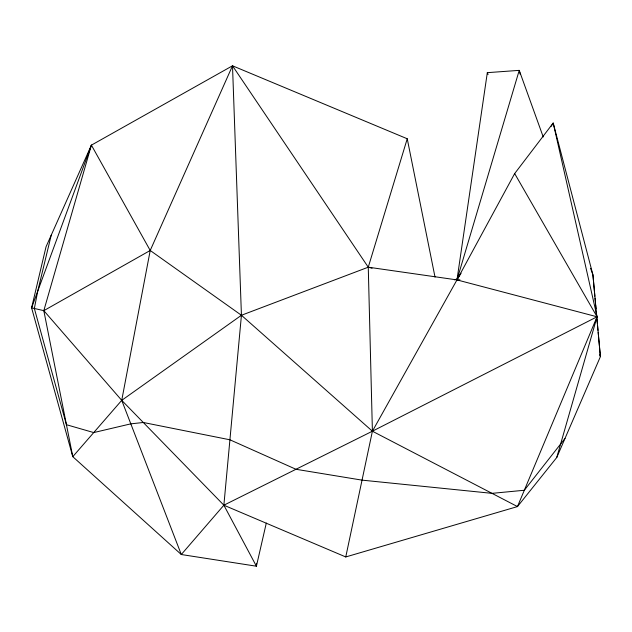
<?xml version="1.0" encoding="UTF-8"?>
<svg xmlns="http://www.w3.org/2000/svg" width="632" height="632" viewBox="0 0 632 632"><rect width="100%" height="100%" fill="white"/><g stroke="black" fill="none" stroke-linecap="round" stroke-linejoin="round"><path stroke-width="0.95" d="M256.584 563.294L256.41 566.209L181.297 554.525L72.783 456.675L31.6 307.824L46.025 246.828L91.403 145.147L232.505 65.791L407.237 138.764L435.021 277.1M543.236 136.97L519.228 70.365L487.319 72.656L456.976 279.905L372.406 431.206L345.759 556.95L223.87 505.205L121.731 400.348L43.813 310.66L31.6 307.824L91.403 145.147L150.211 250.477L241.432 315.265L372.406 431.206L517.474 506.58L556.76 457.481L600.4 356.638L592.919 274.809L553.205 123.019L514.669 173.563L456.976 279.905L368.266 267.194L241.432 315.265L121.731 400.348L72.783 456.675L43.813 310.66L91.403 145.147M372.406 431.206L368.266 267.194L232.505 65.791L150.211 250.477L121.731 400.348L181.297 554.525L223.87 505.205L372.406 431.206L597.066 316.79L553.205 123.019L551.144 126.376M266.301 523.067L256.41 566.209L223.87 505.205L241.432 315.265L232.505 65.791M51.239 235.143L37.746 291.107L34.357 308.463L66.439 424.712L93.726 432.572L130.816 423.851L143.298 422.484L229.922 439.793L295.981 469.284L362.041 480.138L492.004 493.347L524.315 490.258L564.992 438.458M556.76 457.481L597.066 316.79L514.669 173.563M407.237 138.764L368.266 267.194L372.074 268.229M461.091 273.19L456.976 279.905L597.066 316.79L517.474 506.58L345.759 556.95M43.813 310.66L150.211 250.477M454.448 279.834L457.236 278.894M459.93 279.794L456.976 279.905L519.228 70.365L520.144 74.205M487.319 72.656L488.094 74.473M590.58 268.339L592.919 274.809L594.878 296.242M599.744 354.773L600.4 356.638L598.172 332.282M595.052 298.193L595.502 303.06M595.676 305.011L596.039 308.906M596.3 311.829L596.655 315.724M596.924 318.647L597.374 323.521M597.548 325.464L597.998 330.339"/></g></svg>
